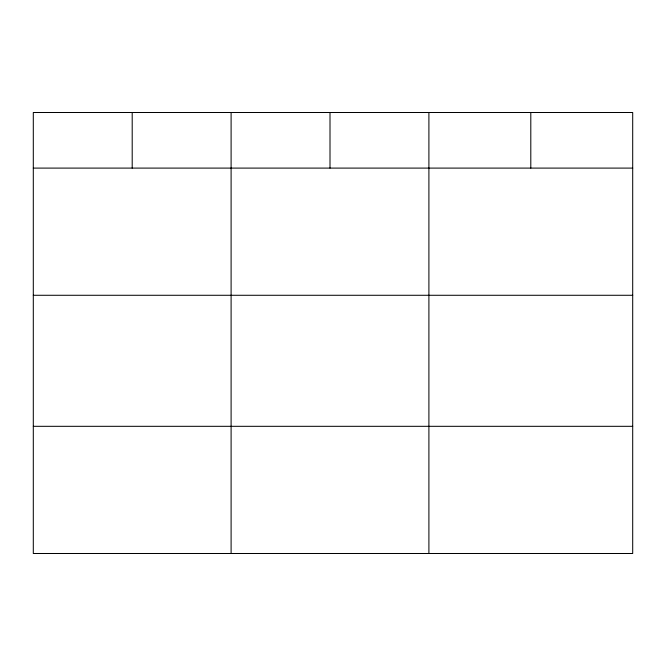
<?xml version="1.0" encoding="UTF-8"?>
<svg xmlns="http://www.w3.org/2000/svg" width="666" height="666" viewBox="0 0 666 666"><rect width="100%" height="100%" fill="white"/><g stroke="black" fill="none" stroke-linecap="round" stroke-linejoin="round"><path stroke-width="1" d="M632.7 168.098L632.7 553.496L33.3 553.496L33.3 112.504L632.7 112.504L632.7 168.098L33.3 168.098M33.3 295.279L632.7 295.279M33.3 426.315L632.7 426.315M530.802 112.504L530.802 168.098M428.904 112.504L428.904 553.496M330.003 112.504L330.003 168.098M231.102 112.504L231.102 553.496M132.201 112.504L132.201 168.098"/></g></svg>
